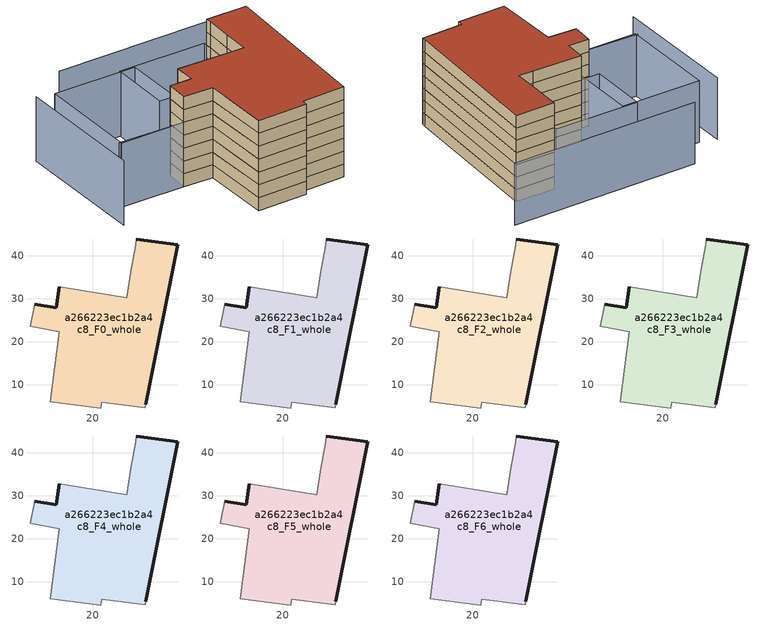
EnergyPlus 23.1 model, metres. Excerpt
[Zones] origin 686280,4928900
a266223ec1b2a4c8_F0_whole
 floor ground (EU_floor_Construction): 39.75,42.53 32.3,5.56 32.14,4.75 22.08,5.93 21.81,4.64 10.11,6.13 12.21,22.36 5.38,23.62 6.43,28.79 11.43,27.97 12.2,32.81 24.3,30.82 27.86,30.27 28.8,36.3 29.92,42.62 30.09,43.91 z0
 wall outside (EU_wall_Construction): 32.3,5.56 39.75,42.53 30.09,43.91 / 12.2,32.81 11.43,27.97 6.43,28.79 z0:3
 wall adiabatic (EU_wall_Construction): 30.09,43.91 29.92,42.62 28.8,36.3 27.86,30.27 24.3,30.82 12.2,32.81 / 6.43,28.79 5.38,23.62 12.21,22.36 10.11,6.13 21.81,4.64 22.08,5.93 32.14,4.75 32.3,5.56 z0:3
a266223ec1b2a4c8_F1_whole
 floor to a266223ec1b2a4c8_F0_whole (EU_floor_Construction): 39.75,42.53 32.3,5.56 32.14,4.75 22.08,5.93 21.81,4.64 10.11,6.13 12.21,22.36 5.38,23.62 6.43,28.79 11.43,27.97 12.2,32.81 24.3,30.82 27.86,30.27 28.8,36.3 29.92,42.62 30.09,43.91 z3
 wall outside (EU_wall_Construction): 32.3,5.56 39.75,42.53 30.09,43.91 / 12.2,32.81 11.43,27.97 6.43,28.79 z3:6
 wall adiabatic (EU_wall_Construction): 30.09,43.91 29.92,42.62 28.8,36.3 27.86,30.27 24.3,30.82 12.2,32.81 / 6.43,28.79 5.38,23.62 12.21,22.36 10.11,6.13 21.81,4.64 22.08,5.93 32.14,4.75 32.3,5.56 z3:6
a266223ec1b2a4c8_F2_whole
 floor to a266223ec1b2a4c8_F1_whole (EU_floor_Construction): 39.75,42.53 32.3,5.56 32.14,4.75 22.08,5.93 21.81,4.64 10.11,6.13 12.21,22.36 5.38,23.62 6.43,28.79 11.43,27.97 12.2,32.81 24.3,30.82 27.86,30.27 28.8,36.3 29.92,42.62 30.09,43.91 z6
 wall outside (EU_wall_Construction): 32.3,5.56 39.75,42.53 30.09,43.91 / 12.2,32.81 11.43,27.97 6.43,28.79 z6:9
 wall adiabatic (EU_wall_Construction): 30.09,43.91 29.92,42.62 28.8,36.3 27.86,30.27 24.3,30.82 12.2,32.81 / 6.43,28.79 5.38,23.62 12.21,22.36 10.11,6.13 21.81,4.64 22.08,5.93 32.14,4.75 32.3,5.56 z6:9
a266223ec1b2a4c8_F3_whole
 floor to a266223ec1b2a4c8_F2_whole (EU_floor_Construction): 39.75,42.53 32.3,5.56 32.14,4.75 22.08,5.93 21.81,4.64 10.11,6.13 12.21,22.36 5.38,23.62 6.43,28.79 11.43,27.97 12.2,32.81 24.3,30.82 27.86,30.27 28.8,36.3 29.92,42.62 30.09,43.91 z9
 wall outside (EU_wall_Construction): 32.3,5.56 39.75,42.53 30.09,43.91 / 12.2,32.81 11.43,27.97 6.43,28.79 z9:12
 wall adiabatic (EU_wall_Construction): 30.09,43.91 29.92,42.62 28.8,36.3 27.86,30.27 24.3,30.82 12.2,32.81 / 6.43,28.79 5.38,23.62 12.21,22.36 10.11,6.13 21.81,4.64 22.08,5.93 32.14,4.75 32.3,5.56 z9:12
a266223ec1b2a4c8_F4_whole
 floor to a266223ec1b2a4c8_F3_whole (EU_floor_Construction): 39.75,42.53 32.3,5.56 32.14,4.75 22.08,5.93 21.81,4.64 10.11,6.13 12.21,22.36 5.38,23.62 6.43,28.79 11.43,27.97 12.2,32.81 24.3,30.82 27.86,30.27 28.8,36.3 29.92,42.62 30.09,43.91 z12
 wall outside (EU_wall_Construction): 32.3,5.56 39.75,42.53 30.09,43.91 / 12.2,32.81 11.43,27.97 6.43,28.79 z12:15
 wall adiabatic (EU_wall_Construction): 30.09,43.91 29.92,42.62 28.8,36.3 27.86,30.27 24.3,30.82 12.2,32.81 / 6.43,28.79 5.38,23.62 12.21,22.36 10.11,6.13 21.81,4.64 22.08,5.93 32.14,4.75 32.3,5.56 z12:15
a266223ec1b2a4c8_F5_whole
 floor to a266223ec1b2a4c8_F4_whole (EU_floor_Construction): 39.75,42.53 32.3,5.56 32.14,4.75 22.08,5.93 21.81,4.64 10.11,6.13 12.21,22.36 5.38,23.62 6.43,28.79 11.43,27.97 12.2,32.81 24.3,30.82 27.86,30.27 28.8,36.3 29.92,42.62 30.09,43.91 z15
 wall outside (EU_wall_Construction): 32.3,5.56 39.75,42.53 30.09,43.91 / 12.2,32.81 11.43,27.97 6.43,28.79 z15:18
 wall adiabatic (EU_wall_Construction): 30.09,43.91 29.92,42.62 28.8,36.3 27.86,30.27 24.3,30.82 12.2,32.81 / 6.43,28.79 5.38,23.62 12.21,22.36 10.11,6.13 21.81,4.64 22.08,5.93 32.14,4.75 32.3,5.56 z15:18
a266223ec1b2a4c8_F6_whole
 floor to a266223ec1b2a4c8_F5_whole (EU_floor_Construction): 39.75,42.53 32.3,5.56 32.14,4.75 22.08,5.93 21.81,4.64 10.11,6.13 12.21,22.36 5.38,23.62 6.43,28.79 11.43,27.97 12.2,32.81 24.3,30.82 27.86,30.27 28.8,36.3 29.92,42.62 30.09,43.91 z18
 wall outside (EU_wall_Construction): 32.3,5.56 39.75,42.53 30.09,43.91 / 12.2,32.81 11.43,27.97 6.43,28.79 z18:21
 wall adiabatic (EU_wall_Construction): 30.09,43.91 29.92,42.62 28.8,36.3 27.86,30.27 24.3,30.82 12.2,32.81 / 6.43,28.79 5.38,23.62 12.21,22.36 10.11,6.13 21.81,4.64 22.08,5.93 32.14,4.75 32.3,5.56 z18:21
 roof outside (EU_roof_Construction): 32.3,5.56 39.75,42.53 30.09,43.91 29.92,42.62 28.8,36.3 27.86,30.27 24.3,30.82 12.2,32.81 11.43,27.97 6.43,28.79 5.38,23.62 12.21,22.36 10.11,6.13 21.81,4.64 22.08,5.93 32.14,4.75 z21
shading: -9.84,26.23 34.52,18.62 / -9.72,51.43 -14.07,20.15 / 46.58,49.7 0.75,55.95 / -9.56,25.77 -6.1,49.81 / -6.1,49.81 13.26,47.03 / 13.26,47.03 9.81,22.98 / 9.81,22.98 -9.56,25.77 / 28.03,30.25 7.66,33.36 / 7.66,33.36 9.87,47.82 / 9.87,47.82 30.24,44.71 / 30.24,44.71 28.03,30.25 z0:15
[Building]
EU S2 Campaign: North Axis=0; Terrain=City; Solar Distribution=FullExterior
[Site:Location]
Bologna: Latitude=44.5; Longitude=11.25; Time Zone=1; Elevation=37
[SizingPeriod:WeatherFileDays]
AnnualSizingPeriod: Begin Month=1; Begin Day of Month=1; End Month=12; End Day of Month=31; Day of Week for Start Day=Monday; Use Weather File Daylight Saving Period=No; Use Weather File Rain and Snow Indicators=No
[MATERIAL]
EU_InternalMass_Material: Roughness=MediumRough; Thickness=0.1; Conductivity=1; Density=1800; Specific Heat=900; Thermal Absorptance=0.9; Solar Absorptance=0.7; Visible Absorptance=0.7
[MATERIAL:NOMASS] Roughness=MediumRough; Thermal Absorptance=0.9; Solar Absorptance=0.7; Visible Absorptance=0.7
Name | Thermal Resistance
EU_wall_NoMass | 0.905828
EU_roof_NoMass | 0.37593
EU_floor_NoMass | 0.67114
[CONSTRUCTION]
EU_wall_Construction: EU_wall_NoMass
EU_roof_Construction: EU_roof_NoMass
EU_floor_Construction: EU_floor_NoMass
EU_InternalMass_Construction: EU_InternalMass_Material
[ZONE] Type=1; Multiplier=1; Ceiling Height=autocalculate; Volume=2284.85; Floor Area=autocalculate; Part of Total Floor Area=Yes
a266223ec1b2a4c8_F0_whole; a266223ec1b2a4c8_F1_whole; a266223ec1b2a4c8_F2_whole; a266223ec1b2a4c8_F3_whole; a266223ec1b2a4c8_F4_whole; a266223ec1b2a4c8_F5_whole; a266223ec1b2a4c8_F6_whole
[INTERNALMASS] Construction=EU_InternalMass_Construction; Surface Area=641.751
Name | Zone or ZoneList
a266223ec1b2a4c8_F0_whole_EU_InternalMass | a266223ec1b2a4c8_F0_whole
a266223ec1b2a4c8_F1_whole_EU_InternalMass | a266223ec1b2a4c8_F1_whole
a266223ec1b2a4c8_F2_whole_EU_InternalMass | a266223ec1b2a4c8_F2_whole
a266223ec1b2a4c8_F3_whole_EU_InternalMass | a266223ec1b2a4c8_F3_whole
a266223ec1b2a4c8_F4_whole_EU_InternalMass | a266223ec1b2a4c8_F4_whole
a266223ec1b2a4c8_F5_whole_EU_InternalMass | a266223ec1b2a4c8_F5_whole
a266223ec1b2a4c8_F6_whole_EU_InternalMass | a266223ec1b2a4c8_F6_whole
[OTHEREQUIPMENT] Fuel Type=Electricity; Design Level Calculation Method=Watts/Area; Power per Zone Floor Area=1; Fraction Latent=0; Fraction Radiant=0; Fraction Lost=0; Carbon Dioxide Generation Rate=0; EndUse Subcategory=EU_Step8_InternalGains
Name | Zone or ZoneList or Space or SpaceList | Schedule
EU_Step8_InternalGain_a266223ec1b2a4c8_F0_whole_f000 | a266223ec1b2a4c8_F0_whole | EU_Step8_GainSchedule_a266223ec1b2a4c8_F0_whole_f000
EU_Step8_InternalGain_a266223ec1b2a4c8_F1_whole_f000 | a266223ec1b2a4c8_F1_whole | EU_Step8_GainSchedule_a266223ec1b2a4c8_F1_whole_f000
EU_Step8_InternalGain_a266223ec1b2a4c8_F2_whole_f000 | a266223ec1b2a4c8_F2_whole | EU_Step8_GainSchedule_a266223ec1b2a4c8_F2_whole_f000
EU_Step8_InternalGain_a266223ec1b2a4c8_F3_whole_f000 | a266223ec1b2a4c8_F3_whole | EU_Step8_GainSchedule_a266223ec1b2a4c8_F3_whole_f000
EU_Step8_InternalGain_a266223ec1b2a4c8_F4_whole_f000 | a266223ec1b2a4c8_F4_whole | EU_Step8_GainSchedule_a266223ec1b2a4c8_F4_whole_f000
EU_Step8_InternalGain_a266223ec1b2a4c8_F5_whole_f000 | a266223ec1b2a4c8_F5_whole | EU_Step8_GainSchedule_a266223ec1b2a4c8_F5_whole_f000
EU_Step8_InternalGain_a266223ec1b2a4c8_F6_whole_f000 | a266223ec1b2a4c8_F6_whole | EU_Step8_GainSchedule_a266223ec1b2a4c8_F6_whole_f000
[ZONEVENTILATION:DESIGNFLOWRATE] Schedule=EU_AlwaysOn; Design Flow Rate Calculation Method=AirChanges/Hour; Air Changes per Hour=0.73129; Ventilation Type=Natural; Fan Pressure Rise=0; Fan Total Efficiency=1; Constant Term Coefficient=1; Temperature Term Coefficient=0; Velocity Term Coefficient=0; Velocity Squared Term Coefficient=0; Minimum Indoor Temperature=-100; Maximum Indoor Temperature=100; Delta Temperature=-100; Minimum Outdoor Temperature=-100; Maximum Outdoor Temperature=100; Maximum Wind Speed=40
Name | Zone or ZoneList or Space or SpaceList
EU_ConstantAir_a266223ec1b2a4c8_F0_whole | a266223ec1b2a4c8_F0_whole
EU_ConstantAir_a266223ec1b2a4c8_F1_whole | a266223ec1b2a4c8_F1_whole
EU_ConstantAir_a266223ec1b2a4c8_F2_whole | a266223ec1b2a4c8_F2_whole
EU_ConstantAir_a266223ec1b2a4c8_F3_whole | a266223ec1b2a4c8_F3_whole
EU_ConstantAir_a266223ec1b2a4c8_F4_whole | a266223ec1b2a4c8_F4_whole
EU_ConstantAir_a266223ec1b2a4c8_F5_whole | a266223ec1b2a4c8_F5_whole
EU_ConstantAir_a266223ec1b2a4c8_F6_whole | a266223ec1b2a4c8_F6_whole
[HVACTEMPLATE:THERMOSTAT] Constant Heating Setpoint=20; Constant Cooling Setpoint=50
EU_HeatOnly_a266223ec1b2a4c8_F0_whole; EU_HeatOnly_a266223ec1b2a4c8_F1_whole; EU_HeatOnly_a266223ec1b2a4c8_F2_whole; EU_HeatOnly_a266223ec1b2a4c8_F3_whole; EU_HeatOnly_a266223ec1b2a4c8_F4_whole; EU_HeatOnly_a266223ec1b2a4c8_F5_whole; EU_HeatOnly_a266223ec1b2a4c8_F6_whole
[HVACTEMPLATE:ZONE:IDEALLOADSAIRSYSTEM] System Availability Schedule=EU_AlwaysOn; Maximum Heating Supply Air Temperature=50; Minimum Cooling Supply Air Temperature=13; Maximum Heating Supply Air Humidity Ratio=0.0156; Minimum Cooling Supply Air Humidity Ratio=0.0077; Heating Limit=NoLimit; Cooling Limit=NoLimit; Heating Availability Schedule=EU_AlwaysOn; Cooling Availability Schedule=EU_CoolingOff; Dehumidification Control Type=ConstantSensibleHeatRatio; Cooling Sensible Heat Ratio=0.7; Dehumidification Setpoint=60; Humidification Control Type=None; Humidification Setpoint=30; Outdoor Air Method=None; Outdoor Air Flow Rate per Person=0.00944; Outdoor Air Flow Rate per Zone Floor Area=0; Outdoor Air Flow Rate per Zone=0; Demand Controlled Ventilation Type=None; Outdoor Air Economizer Type=NoEconomizer; Heat Recovery Type=None; Sensible Heat Recovery Effectiveness=0.7; Latent Heat Recovery Effectiveness=0.65
Name | Template Thermostat
a266223ec1b2a4c8_F0_whole | EU_HeatOnly_a266223ec1b2a4c8_F0_whole
a266223ec1b2a4c8_F1_whole | EU_HeatOnly_a266223ec1b2a4c8_F1_whole
a266223ec1b2a4c8_F2_whole | EU_HeatOnly_a266223ec1b2a4c8_F2_whole
a266223ec1b2a4c8_F3_whole | EU_HeatOnly_a266223ec1b2a4c8_F3_whole
a266223ec1b2a4c8_F4_whole | EU_HeatOnly_a266223ec1b2a4c8_F4_whole
a266223ec1b2a4c8_F5_whole | EU_HeatOnly_a266223ec1b2a4c8_F5_whole
a266223ec1b2a4c8_F6_whole | EU_HeatOnly_a266223ec1b2a4c8_F6_whole
[SIZING:ZONE] Zone Cooling Design Supply Air Temperature Input Method=SupplyAirTemperature; Zone Cooling Design Supply Air Temperature=13; Zone Heating Design Supply Air Temperature Input Method=SupplyAirTemperature; Zone Heating Design Supply Air Temperature=50; Zone Cooling Design Supply Air Humidity Ratio=0.008; Zone Heating Design Supply Air Humidity Ratio=0.008; Cooling Design Air Flow Method=DesignDay; Cooling Design Air Flow Rate=0; Cooling Minimum Air Flow per Zone Floor Area=0.000762; Cooling Minimum Air Flow=0; Cooling Minimum Air Flow Fraction=0.2; Heating Design Air Flow Method=DesignDay; Heating Design Air Flow Rate=0; Heating Maximum Air Flow per Zone Floor Area=0.002032; Heating Maximum Air Flow=0.141576; Heating Maximum Air Flow Fraction=0.3; Account for Dedicated Outdoor Air System=No; Dedicated Outdoor Air System Control Strategy=NeutralSupplyAir; Dedicated Outdoor Air Low Setpoint Temperature for Design=autosize; Dedicated Outdoor Air High Setpoint Temperature for Design=autosize; Zone Load Sizing Method=Sensible Load Only No Latent Load; Zone Latent Cooling Design Supply Air Humidity Ratio Input Method=HumidityRatioDifference; Zone Cooling Design Supply Air Humidity Ratio Difference=0.005; Zone Latent Heating Design Supply Air Humidity Ratio Input Method=HumidityRatioDifference; Zone Humidification Design Supply Air Humidity Ratio Difference=0.005
a266223ec1b2a4c8_F0_whole; a266223ec1b2a4c8_F1_whole; a266223ec1b2a4c8_F2_whole; a266223ec1b2a4c8_F3_whole; a266223ec1b2a4c8_F4_whole; a266223ec1b2a4c8_F5_whole; a266223ec1b2a4c8_F6_whole
[SCHEDULE:CONSTANT]
Name | Hourly Value
EU_AlwaysOn | 1
EU_CoolingOff | 0
[SCHEDULE:FILE] Column Number=1; Rows to Skip at Top=0; Number of Hours of Data=8760; Column Separator=Comma; Interpolate to Timestep=No; Minutes per Item=60; Adjust Schedule for Daylight Savings=Yes
Name | File
EU_Step8_GainSchedule_a266223ec1b2a4c8_F0_whole_f000 | ../../schedules/a266223ec1b2a4c8/a266223ec1b2a4c8_F0_whole_f000_gain.csv
EU_Step8_GainSchedule_a266223ec1b2a4c8_F1_whole_f000 | ../../schedules/a266223ec1b2a4c8/a266223ec1b2a4c8_F1_whole_f000_gain.csv
EU_Step8_GainSchedule_a266223ec1b2a4c8_F2_whole_f000 | ../../schedules/a266223ec1b2a4c8/a266223ec1b2a4c8_F2_whole_f000_gain.csv
EU_Step8_GainSchedule_a266223ec1b2a4c8_F3_whole_f000 | ../../schedules/a266223ec1b2a4c8/a266223ec1b2a4c8_F3_whole_f000_gain.csv
EU_Step8_GainSchedule_a266223ec1b2a4c8_F4_whole_f000 | ../../schedules/a266223ec1b2a4c8/a266223ec1b2a4c8_F4_whole_f000_gain.csv
EU_Step8_GainSchedule_a266223ec1b2a4c8_F5_whole_f000 | ../../schedules/a266223ec1b2a4c8/a266223ec1b2a4c8_F5_whole_f000_gain.csv
EU_Step8_GainSchedule_a266223ec1b2a4c8_F6_whole_f000 | ../../schedules/a266223ec1b2a4c8/a266223ec1b2a4c8_F6_whole_f000_gain.csv
